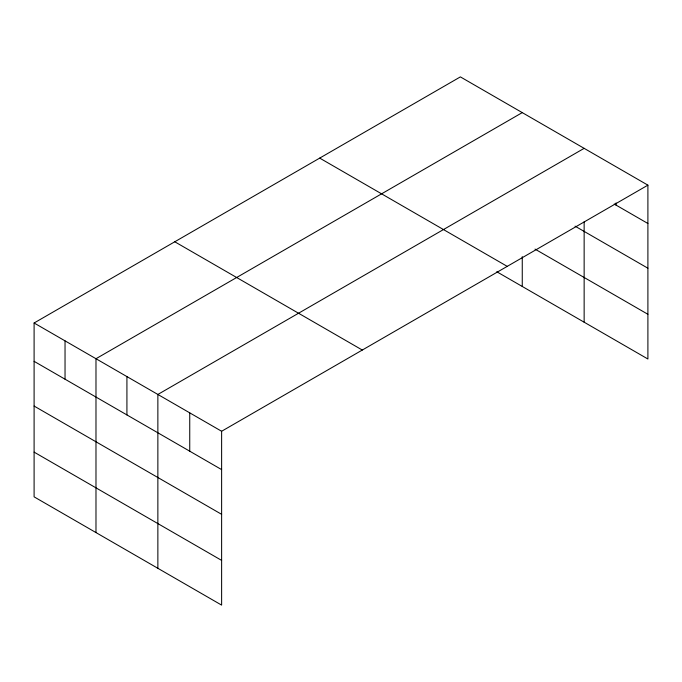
<?xml version="1.0" encoding="UTF-8"?>
<svg xmlns="http://www.w3.org/2000/svg" width="682" height="682" viewBox="0 0 682 682"><rect width="100%" height="100%" fill="white"/><g stroke="black" fill="none" stroke-linecap="round" stroke-linejoin="round"><path stroke-width="1.02" d="M647.9 185.154L221.624 431.263L221.624 605.113L34.1 496.846L34.1 322.995L460.376 76.887L647.9 185.154L647.9 359.005L496.777 271.751M522.259 112.615L95.983 358.723L95.983 532.574M584.142 148.344L157.866 394.452L157.866 568.302M614.201 204.037L647.9 223.491M575.045 226.151L647.9 268.214M535.003 249.101L647.9 314.283M319.705 158.105L507.229 266.372M174.771 241.778L362.295 350.045M34.1 322.995L221.624 431.263M34.1 361.332L221.624 469.6M34.1 406.054L221.624 514.322M34.1 452.123L221.624 560.391M616.025 202.955L616.025 205.086M584.142 221.821L584.142 322.194M522.259 256.654L522.259 286.466M189.741 412.857L189.741 451.194M126.92 376.592L126.92 414.929M65.037 340.864L65.037 379.201"/></g></svg>
